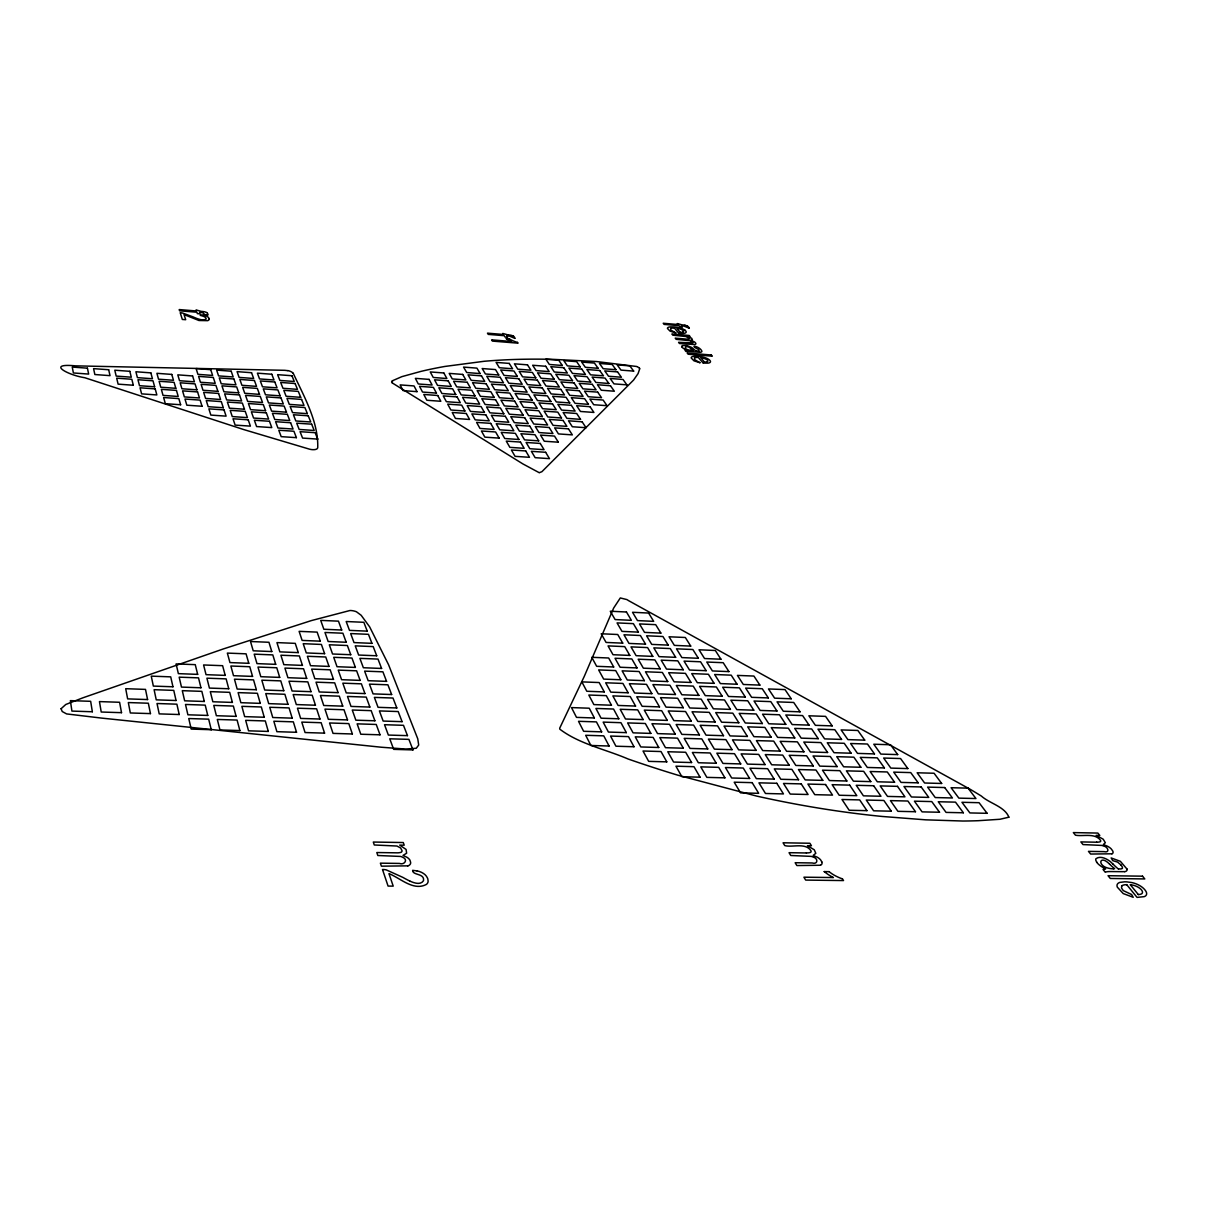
<?xml version="1.0" encoding="UTF-8"?>
<svg xmlns="http://www.w3.org/2000/svg" width="1207" height="1207" viewBox="0 0 1207 1207"><rect width="100%" height="100%" fill="white"/><g stroke="black" fill="none" stroke-linecap="round" stroke-linejoin="round"><path stroke-width="1.5" d="M1121.756 886.164L1121.514 888.02L1123.264 890.6L1131.593 894.508L1133.207 897.284L1123.219 893.572L1117.32 887.145A12.855 5.914 20.7 0 1 1119.794 882.408L1124.517 881.834A27.112 12.508 20.8 0 1 1126.81 881.879L1131.985 882.604A13.277 6.11 20.7 0 1 1136.783 884.128A13.171 6.065 20.7 0 1 1143.316 888.186L1144.13 889.001A17.954 8.268 20.7 0 1 1145.217 890.268L1145.775 891.068A12.99 5.975 20.7 0 1 1145.865 895.639A12.779 5.869 20.7 0 1 1144.176 896.65L1137.069 897.404L1126.674 884.61M392.275 380.839L401.871 376.644L421.002 371.379A461.753 185.199 14 0 1 444.885 366.445L484.158 361.285A389.801 153.862 13.4 0 1 553.394 359.369L596.514 361.542L636.602 366.475M694.538 357.845L694.644 359.671L700.166 362.794L693.98 360.833L691.219 357.996A8.087 2.701 12.6 0 1 693.98 356.276L697.42 356.291A17.004 5.688 12.7 0 1 699.019 356.427L702.489 356.97A8.343 2.776 12.6 0 1 705.522 357.83A8.283 2.761 12.6 0 1 709.233 359.761L709.625 360.124A11.301 3.772 12.6 0 1 710.108 360.682L710.32 361.029A8.177 2.716 12.6 0 1 709.384 362.809A8.027 2.67 12.7 0 1 707.981 363.126L703.394 363.096M1111.843 853.802L1090.63 854.043L1088.473 851.373L1103.922 851.629C1110.259 853.274 1108.147 846.726 1103.59 846.032A5.763 2.61 19.9 0 0 1101.84 845.428L1082.996 844.568L1080.869 841.913L1096.725 842.214M820.262 865.253L796.861 865.555L795.141 862.718L812.085 862.96C818.044 864.846 818.437 858.268 813.05 857.015A5.899 2.972 17.1 0 0 811.27 856.382L790.751 855.491L789.046 852.685L806.427 852.972M407.77 865.857L381.397 866.173L380.386 863.156L399.336 863.427C404.511 865.419 408.6 859.369 402.369 857.121A6.156 3.395 10.8 0 0 400.573 856.442L377.821 855.507L376.81 852.534L396.228 852.821A9.49 5.205 10.7 0 0 401.146 852.263A4.436 2.429 10.8 0 0 401.991 850.558L400.603 847.978L396.952 846.032L374.291 844.991L373.31 842.048L403.274 842.546L404.209 845.187L399.743 845.111L406.08 849.456L406.623 853.213L403.002 855.431L406.895 857.242A10.456 5.779 10.9 0 1 409.958 860.199L410.621 862.296A8.358 4.617 10.9 0 1 407.891 865.947M824.17 871.59L828.621 871.65M1113.397 868.829L1114.649 868.663A46.485 20.896 20.4 0 1 1109.625 864.152M1118.542 868.904L1119.342 868.934A5.914 2.701 20.3 0 0 1122.45 868.301A9.46 4.315 20.2 0 0 1120.881 865.027M1118.451 868.904L1118.24 868.904A53.138 23.793 20.5 0 1 1112.869 863.91M539.423 472.646L541.883 471.711L633.569 380.069L638.065 373.627L639.725 368.799M507.83 334.837L502.791 333.449L503.44 334.475L487.477 333.162L488.216 334.384L504.209 335.682L505.099 337.085L507.559 337.281L506.668 335.893L508.313 336.029A5.839 1.992 11 0 1 509.716 336.195L514.936 338.398M506.246 338.669L509.263 338.926M696.424 350.905L696.484 350.92A3.757 1.237 12.6 0 0 698.898 350.83A5.99 1.976 12.5 0 0 698.506 349.457C687.402 344.146 700 346.017 701.916 351.267A5.266 1.735 12.6 0 1 699.668 352.308M703.153 363.066L698.34 357.498A7.317 2.444 12.6 0 0 694.417 357.8M696.017 350.875L695.805 350.86A33.66 11.014 12.8 0 1 693.09 348.597L692.546 348.159A16.581 5.492 12.4 0 0 691.702 347.465L687.055 345.564L682.393 345.594A5.613 1.856 12.5 0 0 681.88 346.454L682.136 347.073M678.968 333.313L683.69 333.388A7.785 2.52 12.4 0 0 685.048 333.102A7.921 2.565 12.4 0 0 686.044 331.427L685.832 331.11A10.969 3.561 12.3 0 0 685.38 330.582L685.003 330.235M678.802 333.298L674.426 328.048M539.107 472.631L522.872 463.91L392.743 383.238M207.83 315.012L204.783 314.589L202.821 312.764A6.141 2.142 8.2 0 0 201.328 312.583L199.547 312.432L200.015 313.85L197.36 313.639L196.892 312.221L179.571 310.803L179.179 309.565L196.469 310.984L196.122 309.943L201.222 311.376A10.124 3.546 8.2 0 1 204.39 311.753A4.436 1.554 8.2 0 1 206.533 312.553M689.303 328.229L684.113 326.146A5.567 1.795 12.4 0 0 682.815 325.996L681.276 325.86L682.347 327.172L680.069 326.976L678.998 325.664L664.152 324.396L663.231 323.265L678.062 324.532L677.278 323.567L682.136 324.879A9.173 2.957 12.4 0 1 684.912 325.211M416.853 870.881L412.628 870.338C412.417 875.558 424.819 873.038 423.506 880.703C420.579 885.41 413.714 882.875 409.731 881.004M636.979 366.581L638.85 367.652M690.706 348.521C686.874 344.101 681.427 348.657 689.333 350.136A7.634 2.52 12.5 0 0 692.365 350.543L693.331 350.573A29.466 9.656 12.7 0 1 690.766 348.521M1109.55 864.152C1099.894 854.028 1096.363 865.736 1108.871 868.301A12.025 5.492 20.1 0 0 1113.322 868.753M1112.763 863.91L1111.617 862.794A26.116 12.01 20 0 0 1110.138 861.436C1106.366 858.554 1100.211 855.522 1095.941 858.72A8.841 4.043 20.1 0 0 1095.986 860.712L1096.786 862.16M293.195 373.204C303.862 396.168 318.557 421.741 317.728 447.767A14.575 5.779 9.1 0 1 316.928 448.898L316.702 449.049A6.186 2.459 9.1 0 1 309.49 449.17L243.603 429.526L84.762 377.716C67.984 375.211 45.549 362.975 75.528 365.857L284.656 370.308A16.657 6.171 8.9 0 1 287.673 370.685M1121.016 865.012L1117.591 862.085L1112.748 860.636L1111.164 857.951L1120.368 861.315L1126.931 868.995M1130.371 884.791L1138.367 894.628M680.175 332.332L676.901 328.304A5.522 1.795 12.4 0 1 682.513 330.054A5.522 1.795 12.4 0 1 682.936 332.136M704.36 362.025L700.875 357.755A5.703 1.901 12.6 0 1 706.668 359.58A5.703 1.901 12.6 0 1 707.166 361.798M517.531 342.381L518.029 343.165L492.381 341.098L491.626 339.861L511.602 341.49A20.534 6.986 11.1 0 1 506.321 338.669M842.365 878.696L843.542 880.567L805.673 880.084L803.907 877.187L833.403 877.564A32.061 16.068 17.6 0 1 824.275 871.575M821.816 861.904L820.654 859.927A10.033 5.054 17.1 0 0 817.124 857.136L813.171 855.416L815.796 853.334L814.272 849.788L807.438 845.685L811.436 845.745L809.882 843.255L783.056 842.788L784.731 845.564C791.883 847.782 805.763 842.23 810.968 850.829A4.255 2.127 17 0 1 810.561 852.368A9.098 4.572 16.9 0 1 806.382 852.881M409.716 881.019A86.27 46.847 11.8 0 1 402.897 877.398L386.255 869.885A9.958 5.567 10.6 0 0 382.498 869.493L388.066 886.074L393.21 886.134L388.971 873.642A20.081 11.301 10.6 0 1 392.969 875.497C402.957 880.567 414.831 890.675 426.448 884.384A12.311 6.88 11.2 0 0 428.123 881.155L427.851 879.103A22.299 12.477 11 0 0 427.338 877.776L426.373 876.161A12.326 6.88 11.2 0 0 416.868 870.805M1111.979 853.892A7.83 3.546 20 0 0 1112.507 850.633L1111.104 848.777A9.792 4.436 19.9 0 0 1107.317 846.152L1103.364 844.523L1105.325 842.727L1103.213 839.212L1096.137 835.35L1099.788 835.41L1097.857 833.071L1073.355 832.589L1075.467 835.199C1082.815 836.677 1094.809 832.679 1100.422 840.208A4.149 1.871 19.8 0 1 1100.362 841.656A8.887 4.013 19.7 0 1 1096.665 842.124M1096.544 862.16A17.26 7.861 20.2 0 0 1105.627 868.889A9.581 4.406 20.3 0 0 1103.047 869.493L1105.28 872.254A12.432 5.718 20.4 0 1 1107.664 871.65A10.335 4.753 20.4 0 1 1108.282 871.605A43.331 20.036 20.7 0 1 1110.41 871.56L1121.952 871.665A22.858 10.38 20.1 0 0 1124.426 871.59M1127.097 869.025A8.298 3.787 20.3 0 1 1124.607 871.741M1121.544 886.059A11.632 5.356 20.7 0 1 1126.75 884.701M1130.34 884.761A9.053 4.164 20.7 0 1 1139.68 888.201A9.053 4.164 20.7 0 1 1142.048 893.542A9.973 4.587 20.7 0 1 1138.307 894.538M206.88 312.538A11.376 3.968 8.2 0 1 207.574 314.967M684.927 325.241A4.028 1.298 12.4 0 1 687.039 325.95M687.326 325.935A10.305 3.319 12.3 0 1 689.061 328.183M685.093 330.28A8.102 2.625 12.3 0 0 678.5 327.595L675.12 327.052A16.491 5.356 12.4 0 0 673.551 326.901L670.217 326.886A7.846 2.55 12.3 0 0 667.441 328.47L670.081 331.14L676.056 333.026L670.76 330.054L670.715 328.349A7.091 2.308 12.3 0 1 674.457 328.078M683.011 332.166A6.08 1.976 12.4 0 1 680.144 332.302M686.934 350.196A10.954 3.606 12.5 0 1 681.97 347.058M686.949 350.196A6.065 2.007 12.5 0 0 684.988 350.302L685.968 351.509A7.861 2.61 12.5 0 1 687.764 351.403A6.533 2.173 12.5 0 1 688.201 351.418A27.203 9.098 12.6 0 1 689.71 351.509L697.812 352.142A14.529 4.783 12.5 0 0 699.577 352.248M707.257 361.828A6.276 2.082 12.6 0 1 704.33 361.994M842.305 878.832A25.679 12.885 17.6 0 1 828.968 871.56M821.756 861.889A8.011 4.043 17.2 0 1 820.383 865.344M517.456 342.426A16.43 5.597 11.1 0 1 509.505 338.911M507.845 334.867A9.641 3.289 11 0 1 510.802 335.199A4.224 1.433 11 0 1 512.975 335.968M513.292 335.953A10.833 3.696 11 0 1 514.695 338.337M287.779 370.549A7.091 2.61 8.9 0 1 292.999 373.204M392.501 383.238A5.386 1.976 10 0 1 392.622 380.99M639.197 367.803A3.983 1.358 12.1 0 1 639.499 368.739M209.158 319.01L209.098 319.478A7.921 2.776 8.2 0 1 207.679 320.655L198.944 320.504L186.527 315.57A12.915 4.541 8 0 0 184.083 314.65L185.697 319.719L182.332 319.448L180.19 312.719A6.412 2.248 8 0 1 182.619 313.051L192.833 316.792A56.035 19.357 8.5 0 0 196.982 318.527C199.789 319.402 203.606 320.971 206.186 318.92C206.201 315.344 195.368 315.404 202.655 314.921A7.936 2.791 8.2 0 1 208.434 317.441L208.886 318.12A14.363 5.039 8.2 0 1 209.098 318.663L209.158 319.01M61.089 708.735L62.221 711.527L66.611 713.925L101.826 718.12L381.306 747.224L405.612 749.049L416.264 748.265L418.693 745.051L417.758 738.805L388.594 664.785L369.629 626.84L361.165 615.283L356.457 611.783A8.766 4.028 9.7 0 0 353.696 610.923L353.002 610.787A7.77 3.576 9.7 0 0 349.939 610.516L311.361 620.594L223.461 648.898L82.951 697.797L65.782 704.481L61.089 708.735M692.833 342.788L690.419 340.978A3.681 1.207 12.5 0 0 689.303 340.646L676.161 339.333L675.226 338.156L686.376 339.092A5.688 1.856 12.4 0 0 689.122 339.092A2.655 0.86 12.4 0 0 689.408 338.473L685.953 336.542L672.827 335.184L671.892 334.022L689.167 335.471L690.027 336.512L687.447 336.3L691.611 338.232L692.38 339.68L690.57 340.374L693.029 341.219A6.246 2.052 12.5 0 1 695.126 342.471L695.76 343.286A4.994 1.629 12.5 0 1 694.644 344.553L679.541 343.527L678.59 342.335L692.818 342.909M1008.871 817.199L999.954 819.266L978.304 820.7A345.051 147.148 15.2 0 1 962.824 821.032L925.784 819.84L882.332 816.475A459.641 189.137 14.4 0 1 756.744 796.107L678.123 775.271A520.262 209.128 14.4 0 1 628.093 758.992C605.703 749.351 579.481 744.085 559.882 729.224A6.729 3.274 12.9 0 1 559.761 728.062L584.248 676.448L613.654 608.056L620.307 597.948L626.825 599.562A20.972 9.128 12.9 0 1 628.56 600.633L970.488 789.469A619.644 356.819 15.8 0 1 981.397 796.077C989.468 803.424 1004.827 806.563 1008.871 817.199M1142.501 876.176L1108.056 875.709L1110.289 878.47L1144.794 878.937L1142.501 876.176M866.943 810.651L849.155 810.259L841.988 799.487L859.671 799.894L866.943 810.651M891.294 811.195L873.627 810.802L866.294 800.06L883.856 800.467L891.294 811.195M915.479 811.723L897.933 811.33L890.449 800.618L907.89 801.026L915.479 811.723M939.514 812.251L922.073 811.873L914.438 801.176L931.774 801.584L939.514 812.251M963.382 812.779L946.062 812.402L938.277 801.75L955.506 802.142L963.382 812.779M987.1 813.307L969.885 812.93L961.964 802.293L979.073 802.7L987.1 813.307M752.172 782.649L734.203 782.196L740.585 792.878L758.69 793.316L752.172 782.649M776.795 783.283L758.931 782.83L765.479 793.482L783.464 793.919L776.795 783.283M801.237 783.901L783.494 783.449L790.208 794.07L808.071 794.508L801.237 783.901M825.543 784.52L807.905 784.067L814.77 794.659L832.513 795.096L825.543 784.52M849.683 785.138L832.151 784.686L839.182 795.247L856.804 795.669L849.683 785.138M873.657 785.742L856.246 785.304L863.427 795.835L880.944 796.258L873.657 785.742M897.48 786.345L880.19 785.908L887.522 796.409L904.918 796.831L897.48 786.345M921.167 786.949L903.983 786.511L911.451 796.982L928.741 797.405L921.167 786.949M944.689 787.552L927.61 787.115L935.229 797.555L952.414 797.978L944.689 787.552M968.059 788.141L951.101 787.718L958.856 798.129L975.935 798.536L968.059 788.141M700.045 777.187L681.864 776.704L675.935 766.189L693.98 766.686L700.045 777.187M724.909 777.836L706.864 777.368L700.754 766.867L718.693 767.35L724.909 777.836M749.622 778.47L731.683 778.002L725.422 767.531L743.24 768.029L749.622 778.47M774.17 779.103L756.351 778.651L749.939 768.21L767.637 768.693L774.17 779.103M798.566 779.737L780.869 779.284L774.291 768.874L791.867 769.357L798.566 779.737M822.797 780.371L805.205 779.918L798.476 769.538L815.962 770.021L822.797 780.371M846.876 781.004L829.405 780.552L822.51 770.187L839.876 770.67L846.876 781.004M870.805 781.623L853.44 781.17L846.409 770.851L863.654 771.318L870.805 781.623M894.568 782.242L877.323 781.789L870.141 771.499L887.281 771.967L894.568 782.242M918.18 782.845L901.041 782.408L893.723 772.133L910.757 772.601L918.18 782.845M941.656 783.464L924.622 783.011L917.154 772.782L934.082 773.249L941.656 783.464M412.96 749.909L393.678 749.351L389.755 738.805L408.901 739.363L412.96 749.909M666.792 761.858L648.672 761.361L643.014 751.01L661.014 751.539L666.792 761.858M691.596 762.552L673.597 762.055L667.773 751.735L685.667 752.263L691.596 762.552M716.249 763.246L698.355 762.749L692.38 752.459L710.154 752.972L716.249 763.246M740.736 763.925L722.963 763.428L716.822 753.168L734.49 753.696L740.736 763.925M765.072 764.604L747.42 764.106L741.113 753.877L758.675 754.39L765.072 764.604M789.242 765.283L771.695 764.785L765.253 754.586L782.694 755.099L789.242 765.283M813.277 765.947L795.835 765.464L789.242 755.28L806.563 755.793L813.277 765.947M837.145 766.611L819.809 766.128L813.065 755.989L830.28 756.487L837.145 766.611M860.863 767.275L843.648 766.792L836.753 756.668L853.862 757.181L860.863 767.275M884.414 767.924L867.32 767.456L860.274 757.362L877.278 757.86L884.414 767.924M907.845 768.587L890.841 768.105L883.66 758.041L900.558 758.539L907.845 768.587M211.255 729.707L191.204 729.088L188.76 718.542L208.675 719.161L211.255 729.707M239.891 730.567L219.961 729.963L217.32 719.447L237.085 720.066L239.891 730.567M268.301 731.427L248.536 730.823L245.67 720.338L265.314 720.956L268.301 731.427M296.53 732.287L276.886 731.683L273.838 721.228L293.331 721.846L296.53 732.287M324.562 733.132L305.054 732.543L301.795 722.103L321.153 722.721L324.562 733.132M352.384 733.977L333.026 733.388L329.556 722.978L348.793 723.597L352.384 733.977M380.024 734.807L360.787 734.233L357.136 723.853L376.237 724.456L380.024 734.807M407.468 735.636L388.367 735.063L384.52 724.713L403.485 725.316L407.468 735.636M609.097 746.017L590.902 745.473L585.682 735.289L603.756 735.848L609.097 746.017M634.007 746.756L615.932 746.213L610.546 736.059L628.5 736.617L634.007 746.756M658.75 747.495L640.796 746.952L635.244 736.828L653.093 737.371L658.75 747.495M683.343 748.219L665.495 747.691L659.791 737.583L677.519 738.141L683.343 748.219M707.77 748.943L690.027 748.415L684.173 738.337L701.795 738.895L707.77 748.943M732.03 749.668L714.423 749.155L708.403 739.091L725.905 739.635L732.03 749.668M756.155 750.392L738.654 749.864L732.483 739.846L749.879 740.374L756.155 750.392M780.114 751.101L762.718 750.588L756.412 740.585L773.687 741.113L780.114 751.101M803.937 751.81L786.647 751.297L780.175 741.324L797.359 741.852L803.937 751.81M827.595 752.504L810.425 752.006L803.802 742.049L820.881 742.577L827.595 752.504M851.101 753.213L834.037 752.7L827.278 742.788L844.251 743.301L851.101 753.213M874.472 753.907L857.513 753.394L850.618 743.512L867.471 744.025L874.472 753.907M897.691 754.601L880.838 754.088L873.793 744.221L890.555 744.749L897.691 754.601M92.351 711.753L71.922 711.089L70.368 700.633L90.661 701.312L92.351 711.753M121.515 712.673L101.222 712.024L99.457 701.599L119.599 702.278L121.515 712.673M150.468 713.609L130.311 712.96L128.334 702.565L148.34 703.228L150.468 713.609M179.209 714.529L159.203 713.88L157.016 703.515L176.886 704.179L179.209 714.529M207.755 715.434L187.9 714.8L185.501 704.466L205.22 705.129L207.755 715.434M236.104 716.355L216.37 715.721L213.775 705.401L233.358 706.065L236.104 716.355M264.242 717.245L244.659 716.626L241.868 706.336L261.315 706.985L264.242 717.245M292.2 718.15L272.752 717.516L269.749 707.272L289.061 707.921L292.2 718.15M319.961 719.04L300.634 718.421L297.45 708.192L316.626 708.826L319.961 719.04M347.525 719.915L328.334 719.297L324.955 709.113L343.995 709.746L347.525 719.915M374.894 720.79L355.854 720.187L352.263 710.018L371.183 710.651L374.894 720.79M402.082 721.665L383.162 721.062L379.405 710.923L398.189 711.542L402.082 721.665M601.659 731.849L583.63 731.291L578.515 721.303L596.424 721.892L601.659 731.849M626.342 732.634L608.434 732.076L603.153 722.103L620.956 722.691L626.342 732.634M650.86 733.403L633.072 732.845L627.625 722.918L645.323 723.491L650.86 733.403M675.226 734.173L657.543 733.615L651.961 723.702L669.523 724.291L675.226 734.173M699.441 734.942L681.88 734.384L676.131 724.502L693.587 725.075L699.441 734.942M723.506 735.697L706.035 735.154L700.151 725.286L717.501 725.86L723.506 735.697M747.405 736.451L730.054 735.908L724.004 726.071L741.249 726.644L747.405 736.451M771.167 737.205L753.922 736.662L747.721 726.855L764.861 727.414L771.167 737.205M794.779 737.945L777.64 737.402L771.303 727.625L788.322 728.183L794.779 737.945M818.24 738.684L801.207 738.141L794.719 728.394L811.647 728.953L818.24 738.684M841.551 739.423L824.622 738.88L817.999 729.164L834.822 729.707L841.551 739.423M864.725 740.147L847.902 739.619L841.128 729.918L857.845 730.461L864.725 740.147M147.586 699.562L127.64 698.883L125.709 688.699L145.504 689.393L147.586 699.562M176.056 700.513L156.246 699.849L154.104 689.695L173.763 690.374L176.056 700.513M204.315 701.478L184.656 700.814L182.302 690.676L201.841 691.355L204.315 701.478M232.393 702.414L212.854 701.765L210.305 691.656L229.707 692.335L232.393 702.414M260.274 703.364L240.872 702.7L238.126 692.622L257.393 693.301L260.274 703.364M287.96 704.3L268.693 703.636L265.751 693.587L284.882 694.266L287.96 704.3M315.449 705.22L296.319 704.571L293.18 694.553L312.191 695.217L315.449 705.22M342.758 706.14L323.748 705.507L320.428 695.504L339.303 696.167L342.758 706.14M369.87 707.061L351.011 706.427L347.495 696.454L366.234 697.103L369.87 707.061M396.816 707.966L378.063 707.332L374.381 697.39L392.999 698.038L396.816 707.966M594.372 717.969L576.508 717.38L571.499 707.589L589.242 708.207L594.372 717.969M618.829 718.784L601.086 718.195L595.911 708.434L613.548 709.037L618.829 718.784M643.135 719.598L625.498 719.01L620.172 709.278L637.703 709.882L643.135 719.598M667.29 720.398L649.758 719.825L644.282 710.108L661.692 710.712L667.29 720.398M691.294 721.198L673.868 720.624L668.24 710.938L685.546 711.527L691.294 721.198M715.132 721.997L697.827 721.424L692.049 711.753L709.248 712.356L715.132 721.997M738.835 722.782L721.635 722.208L715.706 712.568L732.8 713.171L738.835 722.782M762.386 723.566L745.292 723.008L739.212 713.382L756.216 713.971L762.386 723.566M785.802 724.351L768.814 723.778L762.583 714.197L779.481 714.77L785.802 724.351M809.052 725.12L792.169 724.562L785.817 714.997L802.595 715.57L809.052 725.12M832.181 725.89L815.404 725.332L808.901 715.796L825.573 716.37L832.181 725.89M172.963 686.783L153.349 686.089L151.252 676.131L170.715 676.855L172.963 686.783M200.95 687.779L181.472 687.085L179.179 677.157L198.521 677.866L200.95 687.779M228.757 688.759L209.415 688.081L206.91 678.183L226.131 678.877L228.757 688.759M256.367 689.74L237.16 689.061L234.46 679.179L253.545 679.888L256.367 689.74M283.796 690.721L264.71 690.042L261.828 680.19L280.778 680.884L283.796 690.721M311.029 691.686L292.079 691.008L289.001 681.186L307.83 681.88L311.029 691.686M338.081 692.637L319.252 691.973L316.008 682.166L334.701 682.86L338.081 692.637M364.952 693.587L346.258 692.924L342.818 683.162L361.391 683.841L364.952 693.587M391.641 694.538L373.069 693.874L369.448 684.128L387.9 684.807L391.641 694.538M611.466 705.22L593.874 704.601L588.805 695.021L606.291 695.654L611.466 705.22M635.561 706.065L618.075 705.446L612.854 695.896L630.22 696.53L635.561 706.065M659.505 706.895L642.124 706.291L636.753 696.771L654.013 697.39L659.505 706.895M683.298 707.74L666.023 707.136L660.501 697.631L677.655 698.25L683.298 707.74M706.94 708.569L689.77 707.966L684.097 698.476L701.161 699.094L706.94 708.569M730.431 709.384L713.382 708.796L707.558 699.336L724.517 699.954L730.431 709.384M753.787 710.199L736.828 709.61L730.869 700.181L747.721 700.784L753.787 710.199M776.991 711.014L760.138 710.425L754.043 701.026L770.79 701.629L776.991 711.014M800.06 711.828L783.313 711.24L777.067 701.855L793.708 702.459L800.06 711.828M197.661 674.366L178.364 673.642L176.101 663.91L195.262 664.65L197.661 674.366M225.196 675.377L206.035 674.668L203.591 664.966L222.616 665.691L225.196 675.377M252.55 676.403L233.509 675.694L230.869 666.008L249.774 666.732L252.55 676.403M279.707 677.399L260.803 676.705L257.981 667.049L276.765 667.758L279.707 677.399M306.699 678.409L287.915 677.7L284.912 668.075L303.56 668.784L306.699 678.409M333.494 679.39L314.846 678.711L311.662 669.1L330.19 669.81L333.494 679.39M360.124 680.386L341.596 679.692L338.232 670.111L356.623 670.82L360.124 680.386M386.572 681.367L368.165 680.688L364.62 671.122L382.906 671.816L386.572 681.367M604.254 691.913L586.813 691.264L581.834 681.88L599.17 682.543L604.254 691.913M628.138 692.788L610.802 692.154L605.673 682.785L622.903 683.434L628.138 692.788M651.871 693.663L634.641 693.029L629.36 683.69L646.484 684.339L651.871 693.663M675.452 694.523L658.328 693.889L652.912 684.58L669.93 685.214L675.452 694.523M698.883 695.383L681.88 694.764L676.312 685.47L693.225 686.104L698.883 695.383M722.178 696.243L705.28 695.624L699.562 686.345L716.37 686.979L722.178 696.243M745.338 697.088L728.53 696.469L722.691 687.221L739.393 687.854L745.338 697.088M768.346 697.933L751.644 697.329L745.67 688.096L762.266 688.729L768.346 697.933M791.219 698.778L774.622 698.174L768.497 688.956L785.003 689.589L791.219 698.778M248.793 663.307L229.949 662.583L227.354 653.093L246.077 653.832L248.793 663.307M275.709 664.348L256.985 663.624L254.209 654.149L272.812 654.903L275.709 664.348M302.444 665.389L283.841 664.665L280.899 655.22L299.366 655.959L302.444 665.389M329.013 666.415L310.531 665.691L307.393 656.276L325.754 657L329.013 666.415M355.386 667.426L337.025 666.717L333.72 657.317L351.961 658.041L355.386 667.426M381.593 668.452L363.367 667.743L359.882 658.358L378.002 659.082L381.593 668.452M620.851 679.767L603.666 679.103L598.642 669.915L615.706 670.594L620.851 679.767M644.372 680.673L627.293 680.009L622.118 670.851L639.091 671.514L644.372 680.673M667.758 681.563L650.784 680.914L645.473 671.771L662.341 672.435L667.758 681.563M690.992 682.453L674.125 681.819L668.663 672.691L685.44 673.355L690.992 682.453M714.091 683.343L697.329 682.709L691.732 673.597L708.388 674.26L714.091 683.343M737.055 684.233L720.383 683.584L714.65 674.517L731.216 675.166L737.055 684.233M759.882 685.108L743.316 684.475L737.432 675.407L753.907 676.056L759.882 685.108M271.786 651.554L253.229 650.799L250.513 641.52L268.95 642.275L271.786 651.554M298.28 652.61L279.843 651.871L276.946 642.607L295.262 643.361L298.28 652.61M324.608 653.681L306.291 652.942L303.213 643.693L321.409 644.447L324.608 653.681M350.754 654.722L332.559 653.998L329.3 644.779L347.375 645.519L350.754 654.722M376.72 655.778L358.645 655.039L355.235 645.851L373.189 646.59L376.72 655.778M613.699 666.988L596.665 666.309L591.732 657.302L608.66 657.996L613.699 666.988M637.024 667.924L620.096 667.245L615.012 658.253L631.849 658.947L637.024 667.924M660.214 668.859L643.376 668.18L638.156 659.203L654.888 659.897L660.214 668.859M683.253 669.779L666.52 669.1L661.164 660.154L677.791 660.848L683.253 669.779M706.155 670.7L689.529 670.036L684.037 661.104L700.558 661.783L706.155 670.7M728.922 671.605L712.402 670.941L706.774 662.04L723.204 662.703L728.922 671.605M320.277 641.173L302.127 640.419L299.11 631.352L317.139 632.121L320.277 641.173M346.198 642.26L328.153 641.505L324.97 632.468L342.894 633.222L346.198 642.26M371.937 643.331L354.013 642.592L350.664 633.569L368.467 634.324L371.937 643.331M629.813 655.416L613.02 654.722L608.041 645.896L624.728 646.62L629.813 655.416M652.806 656.382L636.119 655.688L630.989 646.877L647.586 647.586L652.806 656.382M675.648 657.332L659.067 656.638L653.802 647.857L670.292 648.566L675.648 657.332M698.37 658.283L681.88 657.589L676.493 648.823L692.878 649.532L698.37 658.283M720.941 659.218L704.556 658.539L699.034 649.788L715.329 650.482L720.941 659.218M341.717 630.039L323.853 629.254L320.715 620.383L338.473 621.167L341.717 630.039M367.245 631.14L349.487 630.371L346.183 621.514L363.835 622.299L367.245 631.14M622.737 643.15L606.08 642.441L601.192 633.766L617.743 634.505L622.737 643.15M645.534 644.131L628.983 643.422L623.959 634.776L640.404 635.501L645.534 644.131M668.195 645.111L651.75 644.402L646.575 635.787L662.93 636.511L668.195 645.111M690.721 646.092L674.366 645.383L669.07 636.783L685.335 637.492L690.721 646.092M638.397 632.121L621.982 631.382L617.049 622.903L633.358 623.642L638.397 632.121M660.863 633.117L644.553 632.393L639.484 623.928L655.703 624.668L660.863 633.117M626.448 611.994L610.274 611.24L615.117 619.568L631.382 620.323L626.448 611.994M648.612 613.05L632.528 612.281L637.492 620.594L653.681 621.349L648.612 613.05M525.724 450.95L511.391 449.985L515.057 456.352L529.466 457.302L525.724 450.95M545.639 452.293L531.382 451.327L535.154 457.679L549.487 458.645L545.639 452.293M296.409 437.658L281.186 436.647L278.787 430.235L293.92 431.261L296.409 437.658M317.728 439.092L302.58 438.081L300.06 431.684L315.118 432.694L317.728 439.092M248.204 419.81L233.011 418.769L235.139 425.09L250.407 426.131L248.204 419.81M269.463 421.273L254.36 420.232L256.593 426.554L271.786 427.595L269.463 421.273M290.615 422.737L275.588 421.696L277.942 428.002L293.06 429.043L290.615 422.737M311.647 424.185L296.696 423.159L299.185 429.451L314.212 430.477L311.647 424.185M499.14 438.126L484.867 437.145L481.412 430.99L495.609 431.97L499.14 438.126M518.965 439.499L504.767 438.518L501.222 432.362L515.344 433.343L518.965 439.499M538.714 440.857L524.577 439.876L520.926 433.735L534.988 434.716L538.714 440.857M558.343 442.2L544.282 441.234L540.525 435.093L554.511 436.074L558.343 442.2M520.489 442.079L506.261 441.098L509.867 447.359L524.17 448.325L520.489 442.079M540.268 443.437L526.116 442.456L529.828 448.717L544.055 449.683L540.268 443.437M490.691 423.37L476.584 422.375L479.994 428.44L494.161 429.436L490.691 423.37M510.274 424.743L496.258 423.763L499.758 429.813L513.85 430.808L510.274 424.743M529.767 426.116L515.811 425.136L519.417 431.186L533.449 432.166L529.767 426.116M549.17 427.489L535.289 426.509L538.986 432.559L552.942 433.539L549.17 427.489M568.467 428.847L554.662 427.882L558.449 433.917L572.329 434.882L568.467 428.847M180.628 404.752L165.344 403.681L163.624 397.525L178.832 398.612L180.628 404.752M202.037 406.261L186.829 405.19L184.988 399.034L200.121 400.12L202.037 406.261M223.325 407.755L208.192 406.684L206.246 400.543L221.288 401.614L223.325 407.755M244.493 409.233L229.451 408.177L227.384 402.052L242.351 403.108L244.493 409.233M265.555 410.712L250.588 409.656L248.416 403.545L263.307 404.601L265.555 410.712M286.512 412.19L271.62 411.134L269.327 405.024L284.143 406.08L286.512 412.19M307.363 413.654L292.547 412.613L290.148 406.503L304.888 407.544L307.363 413.654M224.034 409.912L208.871 408.856L210.848 415.087L226.101 416.143L224.034 409.912M245.247 411.391L230.175 410.335L232.272 416.566L247.435 417.622L245.247 411.391M266.355 412.869L251.358 411.828L253.576 418.044L268.648 419.085L266.355 412.869M287.357 414.333L272.435 413.292L274.758 419.508L289.771 420.549L287.357 414.333M308.238 415.796L293.407 414.755L295.836 420.971L310.757 421.997L308.238 415.796M133.328 385.244L118.105 384.143L116.687 378.168L131.819 379.27L133.328 385.244M154.632 386.783L139.499 385.697L137.96 379.722L153.002 380.809L154.632 386.783M175.83 388.307L160.772 387.221L159.113 381.261L174.095 382.347L175.83 388.307M196.922 389.831L181.925 388.76L180.16 382.8L195.066 383.886L196.922 389.831M217.894 391.355L202.987 390.268L201.101 384.324L215.917 385.395L217.894 391.355M238.76 392.848L223.929 391.777L221.937 385.833L236.678 386.919L238.76 392.848M259.52 394.357L244.765 393.286L242.652 387.356L257.332 388.413L259.52 394.357M280.175 395.836L265.495 394.78L263.277 388.85L277.866 389.921L280.175 395.836M300.724 397.329L286.119 396.273L283.781 390.344L298.31 391.4L300.724 397.329M464.921 411.014L450.89 410.018L447.691 404.119L461.662 405.13L464.921 411.014M484.429 412.417L470.458 411.421L467.169 405.537L481.065 406.548L484.429 412.417M503.847 413.82L489.951 412.824L486.557 406.94L500.377 407.951L503.847 413.82M523.159 415.208L509.324 414.212L505.839 408.343L519.598 409.339L523.159 415.208M542.381 416.596L528.621 415.6L525.03 409.746L538.729 410.727L542.381 416.596M561.496 417.969L547.812 416.988L544.131 411.119L557.755 412.115L561.496 417.969M580.537 419.342L566.913 418.361L563.141 412.507L576.69 413.488L580.537 419.342M155.205 388.895L140.042 387.794L141.596 393.859L156.85 394.945L155.205 388.895M176.448 390.419L161.346 389.333L163.036 395.383L178.214 396.469L176.448 390.419M197.571 391.928L182.559 390.857L184.354 396.907L199.457 397.978L197.571 391.928M218.588 393.452L203.651 392.366L205.567 398.416L220.579 399.487L218.588 393.452M239.499 394.945L224.638 393.874L226.675 399.924L241.611 400.98L239.499 394.945M260.29 396.439L245.519 395.383L247.661 401.418L262.522 402.474L260.29 396.439M280.99 397.933L266.279 396.877L268.542 402.897L283.328 403.953L280.99 397.933M301.569 399.411L286.949 398.355L289.318 404.375L304.013 405.431L301.569 399.411M466.294 413.488L452.233 412.477L455.461 418.467L469.598 419.463L466.294 413.488M485.848 414.891L471.846 413.88L475.196 419.855L489.257 420.866L485.848 414.891M505.295 416.279L491.37 415.283L494.81 421.258L508.811 422.239L505.295 416.279M524.653 417.667L510.787 416.671L514.333 422.631L528.259 423.627L524.653 417.667M543.904 419.04L530.114 418.06L533.766 424.019L547.616 425L543.904 419.04M563.066 420.413L549.351 419.433L553.093 425.377L566.883 426.358L563.066 420.413M582.136 421.786L568.497 420.805L572.329 426.75L586.044 427.716L582.136 421.786M417.018 391.656L403.047 390.615L400.151 384.897L414.046 385.938L417.018 391.656M436.451 393.09L422.541 392.064L419.538 386.346L433.373 387.372L436.451 393.09M455.763 394.523L441.928 393.497L438.835 387.779L452.61 388.805L455.763 394.523M475 395.941L461.24 394.915L458.041 389.212L471.741 390.238L475 395.941M494.146 397.359L480.446 396.349L477.157 390.646L490.781 391.656L494.146 397.359M513.186 398.763L499.547 397.752L496.168 392.064L509.731 393.075L513.186 398.763M532.136 400.166L518.572 399.155L515.102 393.482L528.591 394.478L532.136 400.166M550.995 401.554L537.492 400.558L533.932 394.885L547.359 395.881L550.995 401.554M569.764 402.942L556.336 401.946L552.67 396.273L566.038 397.284L569.764 402.942M588.443 404.33L575.075 403.334L571.318 397.676L584.626 398.672L588.443 404.33M607.03 405.703L593.723 404.722L589.891 399.064L603.123 400.045L607.03 405.703M87.417 368.18L72.239 367.064L73.401 372.963L88.669 374.079L87.417 368.18M108.675 369.749L93.573 368.633L94.855 374.532L110.033 375.649L108.675 369.749M129.813 371.318L114.786 370.202L116.189 376.086L131.291 377.203L129.813 371.318M150.845 372.872L135.893 371.756L137.417 377.64L152.444 378.742L150.845 372.872M171.771 374.411L156.895 373.31L158.539 379.194L173.491 380.28L171.771 374.411M192.592 375.95L177.791 374.849L179.541 380.718L194.418 381.819L192.592 375.95M213.307 377.474L198.582 376.388L200.437 382.257L215.238 383.328L213.307 377.474M233.902 378.998L219.267 377.912L221.228 383.766L235.953 384.852L233.902 378.998M254.405 380.507L239.846 379.436L241.928 385.289L256.563 386.361L254.405 380.507M274.804 382.015L260.305 380.944L262.507 386.798L277.067 387.854L274.804 382.015M295.096 383.524L280.673 382.453L282.981 388.292L297.48 389.348L295.096 383.524M437.734 395.489L423.793 394.463L426.84 400.256L440.842 401.282L437.734 395.489M457.091 396.907L443.225 395.896L446.379 401.69L460.305 402.7L457.091 396.907M476.373 398.325L462.568 397.314L465.811 403.108L479.677 404.119L476.373 398.325M495.549 399.743L481.819 398.732L485.154 404.511L498.959 405.522L495.549 399.743M514.635 401.146L500.965 400.136L504.405 405.914L518.135 406.925L514.635 401.146M533.63 402.55L520.021 401.539L523.551 407.317L537.221 408.313L533.63 402.55M552.519 403.938L538.986 402.942L542.607 408.705L556.216 409.701L552.519 403.938M571.333 405.326L557.86 404.33L561.587 410.093L575.105 411.074L571.333 405.326M590.042 406.699L576.644 405.718L580.446 411.466L593.919 412.447L590.042 406.699M429.088 379.39L415.359 378.349L418.301 383.977L432.106 385.018L429.088 379.39M448.189 380.839L434.52 379.798L437.568 385.425L451.297 386.451L448.189 380.839M467.184 382.272L453.576 381.246L456.729 386.859L470.398 387.885L467.184 382.272M486.089 383.705L472.556 382.679L475.799 388.292L489.393 389.303L486.089 383.705M504.918 385.124L491.445 384.113L494.779 389.71L508.313 390.721L504.918 385.124M523.642 386.542L510.244 385.531L513.654 391.128L527.127 392.139L523.642 386.542M542.29 387.945L528.938 386.934L532.453 392.531L545.866 393.542L542.29 387.945M560.833 389.348L547.556 388.352L551.161 393.935L564.499 394.93L560.833 389.348M579.3 390.751L566.083 389.755L569.779 395.338L583.056 396.334L579.3 390.751M597.676 392.139L584.52 391.143L588.307 396.726L601.524 397.707L597.676 392.139M210.712 369.674L196.107 368.573L197.933 374.351L212.628 375.437L210.712 369.674M231.171 371.198L216.641 370.111L218.573 375.89L233.192 376.961L231.171 371.198M251.539 372.722L237.07 371.635L239.122 377.399L253.666 378.485L251.539 372.722M271.786 374.245L257.393 373.159L259.55 378.923L274.019 379.994L271.786 374.245M291.943 375.739L277.61 374.668L279.888 380.431L294.282 381.487L291.943 375.739M480.13 373.582L466.717 372.541L463.579 367.094L476.931 368.135L480.13 373.582M498.778 375.015L485.425 373.989L482.197 368.542L495.489 369.568L498.778 375.015M517.35 376.433L504.058 375.422L500.739 369.976L513.956 371.002L517.35 376.433M535.817 377.866L522.601 376.84L519.191 371.409L532.347 372.435L535.817 377.866M554.209 379.27L541.053 378.259L537.553 372.842L550.648 373.853L554.209 379.27M572.51 380.673L559.414 379.677L555.823 374.245L568.874 375.256L572.51 380.673M590.736 382.076L577.685 381.08L574.019 375.664L586.994 376.675L590.736 382.076M608.856 383.479L595.881 382.468L592.124 377.067L605.039 378.063L608.856 383.479M626.901 384.852L613.986 383.871L610.139 378.47L623.008 379.466L626.901 384.852M443.829 372.978L430.25 371.937L433.253 377.474L446.892 378.515L443.829 372.978M462.703 374.426L449.185 373.385L452.278 378.923L465.857 379.949L462.703 374.426M481.472 375.86L468.029 374.834L471.228 380.356L484.731 381.382L481.472 375.86M500.166 377.293L486.783 376.267L490.072 381.789L503.515 382.815L500.166 377.293M518.769 378.711L505.446 377.7L508.826 383.207L522.209 384.233L518.769 378.711M537.281 380.13L524.034 379.119L527.489 384.626L540.811 385.637L537.281 380.13M555.703 381.548L542.516 380.537L546.062 386.044L559.324 387.04L555.703 381.548M574.049 382.951L560.923 381.94L564.559 387.447L577.746 388.443L574.049 382.951M592.29 384.339L579.224 383.343L582.951 388.835L596.077 389.831L592.29 384.339M610.455 385.742L597.45 384.746L601.267 390.223L614.333 391.219L610.455 385.742M562.281 365.48L549.351 364.469L545.866 359.203L558.735 360.229L562.281 365.48M580.25 366.898L567.381 365.887L563.82 360.637L576.629 361.647L580.25 366.898M598.144 368.316L585.335 367.305L581.683 362.055L594.432 363.066L598.144 368.316M615.962 369.704L603.213 368.708L599.472 363.458L612.16 364.469L615.962 369.704M633.675 371.107L620.986 370.111L617.184 364.861L629.813 365.872L633.675 371.107M509.233 363.413L496.092 362.387L499.366 367.743L512.568 368.769L509.233 363.413M527.489 364.846L514.423 363.82L517.773 369.176L530.914 370.187L527.489 364.846M545.67 366.264L532.664 365.253L536.104 370.594L549.185 371.605L545.67 366.264M563.76 367.697L550.814 366.672L554.345 372.012L567.365 373.023L563.76 367.697M581.774 369.101L568.889 368.09L572.495 373.431L585.455 374.442L581.774 369.101M599.698 370.504L586.874 369.508L590.57 374.834L603.47 375.83L599.698 370.504M617.546 371.907L604.767 370.911L608.554 376.237L621.394 377.233L617.546 371.907M711.3 354.994L687.175 353.017L688.141 354.224L712.296 356.201L711.3 354.994"/></g></svg>
